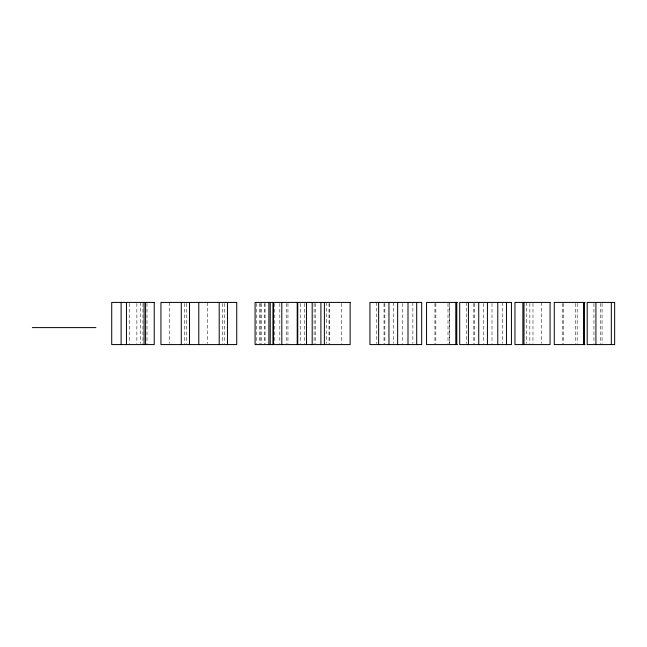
<?xml version="1.0" encoding="UTF-8"?>
<svg xmlns="http://www.w3.org/2000/svg" width="647" height="647" viewBox="0 0 647 647"><rect width="100%" height="100%" fill="white"/><g stroke="black" fill="none" stroke-linecap="round" stroke-linejoin="round"><path stroke-width="0.49" stroke-dasharray="3.23 2.43" d="M602.066 303.427L602.066 343.573M600.764 303.427L600.764 343.573M593.938 303.427L593.938 343.573M577.197 303.427L577.164 343.573M575.709 303.427L575.709 343.573M563.545 303.427L563.545 343.573M562.672 303.427L562.639 343.573M541.652 302.416L541.652 343.573M532.974 303.427L532.974 343.573M529.853 303.427L529.853 343.573M526.698 302.416L526.698 343.573M502.646 302.416L502.646 343.573M492.003 303.427L492.003 343.573M483.479 303.427L483.479 343.573M474.623 303.427L474.623 343.573M473.806 303.427L473.806 343.573M466.438 302.416L466.438 343.573M447.999 303.427L447.999 343.573M435.835 303.427L435.835 343.573M434.954 303.427L434.93 343.573M412.875 302.416L412.875 343.573M402.232 303.427L402.232 343.573M393.708 302.416L393.708 343.573M384.852 303.427L384.852 343.573M384.035 303.427L384.035 343.573M376.667 302.416L376.667 343.573M341.665 303.427L341.665 343.573M329.719 303.427L329.719 343.573M329.024 303.427L329.024 343.573M326.719 302.416L326.719 343.573M315.736 303.427L315.736 343.573M314.102 303.427L314.102 343.573M304.486 303.427L304.486 343.573M300.54 303.427L300.54 343.573M287.955 303.427L287.955 343.573M286.653 303.427L286.653 343.573M279.827 303.427L279.827 343.573M274.676 303.427L274.676 343.573M265.06 303.427L265.06 343.573M264.421 303.427L264.421 343.573M261.72 303.427L261.72 343.573M260.66 303.427L260.66 343.573M259.293 303.427L259.293 343.573M256.414 303.427L256.414 343.573M224.541 303.427L224.541 343.573M222.293 303.427L222.293 343.573M207.347 302.416L207.347 343.573M186.603 303.427L186.603 343.573M184.355 303.427L184.355 343.573M169.401 302.416L169.401 343.573M147.023 303.427L147.023 343.573M142.955 303.427L142.955 343.573M140.383 302.416L140.383 343.573M136.865 303.427L136.865 343.573M129.643 303.427L129.643 343.573M449.487 343.573L449.487 303.427L449.455 343.573"/><path stroke-width="0.97" d="M457.397 302.416L426.559 302.416L426.559 344.584L457.397 344.584M585.114 302.416L554.269 302.416L554.269 344.584L585.114 344.584M32.35 327.608L95.893 327.608M611.318 302.416L611.318 344.584M595.911 302.416L595.911 344.584M584.508 302.416L584.508 344.584M583.505 302.416L583.505 344.584M523.997 302.416L523.997 344.584M522.881 302.416L522.881 344.584M506.472 302.416L506.472 344.584M497.769 302.416L497.769 344.584M487.426 302.416L487.426 344.584M478.723 302.416L478.723 344.584M468.412 302.416L468.412 344.584M456.79 302.416L456.79 344.584M455.795 302.416L455.795 344.584M416.7 302.416L416.7 344.584M407.998 302.416L407.998 344.584M397.654 302.416L397.654 344.584M388.952 302.416L388.952 344.584M378.641 302.416L378.641 344.584M324.382 302.416L324.382 344.584M320.896 302.416L320.896 344.584M312.186 302.416L312.186 344.584M306.46 302.416L306.46 344.584M297.749 302.416L297.749 344.584M297.208 302.416L297.208 344.584M281.801 302.416L281.801 344.584M273.341 302.416L273.341 344.584M273.099 302.416L273.099 344.584M270.244 302.416L270.244 344.584M268.877 302.416L268.877 344.584M227.453 302.416L227.453 344.584M219.204 302.416L219.204 344.584M198.791 302.416L198.791 344.584M189.514 302.416L189.514 344.584M181.265 302.416L181.265 344.584M145.567 302.416L145.567 344.584M144.079 302.416L144.079 344.584M126.456 302.416L126.456 344.584M121.118 302.416L121.118 344.584M154.237 302.416L111.721 302.416L111.721 344.584L154.237 344.584L154.237 302.416M236.729 302.416L160.941 302.416L160.941 344.584L236.729 344.584L236.729 302.416M350.132 302.416L255.08 302.416L255.08 344.584L350.132 344.584L350.132 302.416M421.674 302.416L369.93 302.416L369.93 344.584L421.674 344.584L421.674 302.416M511.445 302.416L459.702 302.416L459.702 344.584L511.445 344.584L511.445 302.416M550.079 302.416L514.963 302.416L514.963 344.584L550.079 344.584L550.079 302.416M614.65 302.416L587.201 302.416L587.201 344.584L614.65 344.584L614.65 302.416"/></g></svg>
